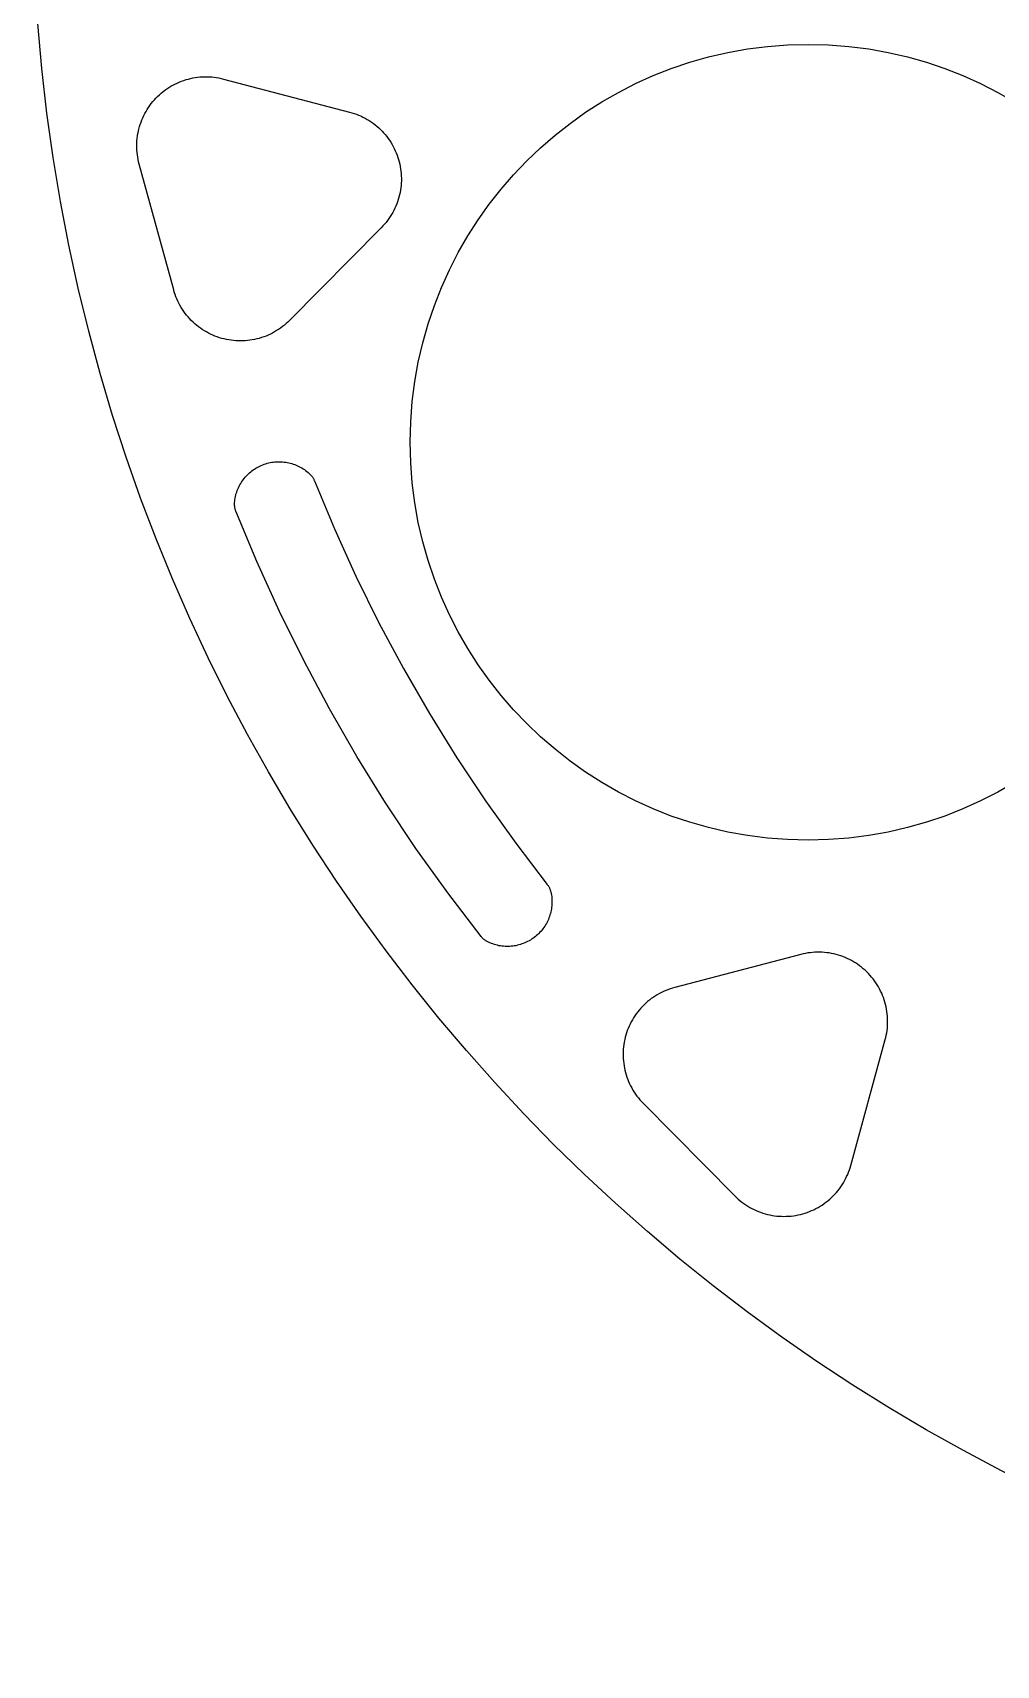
# Model space of a CAD drawing. Extents: x -4303 to -3459, y 4203 to 4583.
# Drawn here: x -3838.8 to -3735.8, y 4202.6 to 4377 of the extents above; entities that cross this region are included whole.
import ezdxf

# ---------------------------------------------------------------- set-up
doc = ezdxf.new("R2010")
doc.units = 0
doc.layers.add('DEFAULT', color=7, linetype='CONTINUOUS')

msp = doc.modelspace()

# ---------------------------------------------------------------- linework, layer by layer
at = {"layer": 'DEFAULT'}
for p, q in [((-3822.62, 4371.93), (-3822.38, 4372.01)), ((-3822.38, 4372.01), (-3822.13, 4372.08)), ((-3822.13, 4372.08), (-3821.89, 4372.14)), ((-3821.89, 4372.14), (-3821.64, 4372.19)), ((-3821.64, 4372.19), (-3821.39, 4372.24)), ((-3821.39, 4372.24), (-3821.14, 4372.27)), ((-3821.14, 4372.27), (-3820.89, 4372.3)), ((-3820.89, 4372.3), (-3820.63, 4372.32)), ((-3820.63, 4372.32), (-3820.38, 4372.32)), ((-3820.38, 4372.32), (-3820.12, 4372.32)), ((-3820.12, 4372.32), (-3819.87, 4372.32)), ((-3819.87, 4372.32), (-3819.62, 4372.3)), ((-3819.62, 4372.3), (-3819.36, 4372.27)), ((-3819.36, 4372.27), (-3819.11, 4372.24)), ((-3819.11, 4372.24), (-3818.86, 4372.2)), ((-3818.86, 4372.2), (-3818.61, 4372.14)), ((-3818.61, 4372.14), (-3818.37, 4372.08)), ((-3818.37, 4372.08), (-3804.9, 4368.55)), ((-3825.41, 4370.22), (-3825.23, 4370.39)), ((-3825.23, 4370.39), (-3825.04, 4370.56)), ((-3825.04, 4370.56), (-3824.84, 4370.72)), ((-3824.84, 4370.72), (-3824.64, 4370.88)), ((-3824.64, 4370.88), (-3824.43, 4371.03)), ((-3824.43, 4371.03), (-3824.22, 4371.17)), ((-3824.22, 4371.17), (-3824, 4371.3)), ((-3824, 4371.3), (-3823.78, 4371.42)), ((-3823.78, 4371.42), (-3823.56, 4371.54)), ((-3823.56, 4371.54), (-3823.33, 4371.65)), ((-3823.33, 4371.65), (-3823.1, 4371.75)), ((-3823.1, 4371.75), (-3822.86, 4371.85)), ((-3822.86, 4371.85), (-3822.62, 4371.93)), ((-3826.78, 4368.4), (-3826.65, 4368.62)), ((-3826.65, 4368.62), (-3826.52, 4368.84)), ((-3826.52, 4368.84), (-3826.38, 4369.05)), ((-3826.38, 4369.05), (-3826.24, 4369.26)), ((-3826.24, 4369.26), (-3826.09, 4369.46)), ((-3826.09, 4369.46), (-3825.93, 4369.66)), ((-3825.93, 4369.66), (-3825.76, 4369.85)), ((-3825.76, 4369.85), (-3825.59, 4370.04)), ((-3825.59, 4370.04), (-3825.41, 4370.22)), ((-3804.9, 4368.55), (-3804.66, 4368.48)), ((-3827.41, 4366.74), (-3827.35, 4366.99)), ((-3827.35, 4366.99), (-3827.27, 4367.23)), ((-3827.27, 4367.23), (-3827.19, 4367.47)), ((-3827.19, 4367.47), (-3827.1, 4367.71)), ((-3827.1, 4367.71), (-3827, 4367.94)), ((-3827, 4367.94), (-3826.89, 4368.17)), ((-3826.89, 4368.17), (-3826.78, 4368.4)), ((-3804.66, 4368.48), (-3804.41, 4368.41)), ((-3804.41, 4368.41), (-3804.17, 4368.32)), ((-3804.17, 4368.32), (-3803.94, 4368.23)), ((-3803.94, 4368.23), (-3803.71, 4368.13)), ((-3803.71, 4368.13), (-3803.48, 4368.02)), ((-3803.48, 4368.02), (-3803.25, 4367.9)), ((-3803.25, 4367.9), (-3803.03, 4367.77)), ((-3803.03, 4367.77), (-3802.81, 4367.64)), ((-3802.81, 4367.64), (-3802.6, 4367.5)), ((-3802.6, 4367.5), (-3802.39, 4367.36)), ((-3802.39, 4367.36), (-3802.19, 4367.2)), ((-3802.19, 4367.2), (-3802, 4367.04)), ((-3802, 4367.04), (-3801.8, 4366.87)), ((-3801.8, 4366.87), (-3801.62, 4366.7)), ((-3827.64, 4364.98), (-3827.63, 4365.24)), ((-3827.63, 4365.24), (-3827.62, 4365.49)), ((-3827.62, 4365.49), (-3827.6, 4365.74)), ((-3827.6, 4365.74), (-3827.56, 4366)), ((-3827.56, 4366), (-3827.52, 4366.25)), ((-3827.52, 4366.25), (-3827.47, 4366.5)), ((-3827.47, 4366.5), (-3827.41, 4366.74)), ((-3801.62, 4366.7), (-3801.44, 4366.52)), ((-3801.44, 4366.52), (-3801.27, 4366.33)), ((-3801.27, 4366.33), (-3801.1, 4366.14)), ((-3801.1, 4366.14), (-3800.94, 4365.94)), ((-3800.94, 4365.94), (-3800.79, 4365.74)), ((-3800.79, 4365.74), (-3800.64, 4365.53)), ((-3800.64, 4365.53), (-3800.51, 4365.32)), ((-3800.51, 4365.32), (-3800.37, 4365.1)), ((-3800.37, 4365.1), (-3800.25, 4364.88)), ((-3827.64, 4364.73), (-3827.64, 4364.98)), ((-3827.63, 4364.48), (-3827.64, 4364.73)), ((-3827.61, 4364.22), (-3827.63, 4364.48)), ((-3827.58, 4363.97), (-3827.61, 4364.22)), ((-3827.54, 4363.72), (-3827.58, 4363.97)), ((-3827.5, 4363.47), (-3827.54, 4363.72)), ((-3827.44, 4363.22), (-3827.5, 4363.47)), ((-3800.25, 4364.88), (-3800.14, 4364.65)), ((-3800.14, 4364.65), (-3800.03, 4364.42)), ((-3800.03, 4364.42), (-3799.93, 4364.19)), ((-3799.93, 4364.19), (-3799.84, 4363.95)), ((-3799.84, 4363.95), (-3799.75, 4363.71)), ((-3799.75, 4363.71), (-3799.68, 4363.47)), ((-3799.68, 4363.47), (-3799.61, 4363.23)), ((-3827.38, 4362.98), (-3827.44, 4363.22)), ((-3823.7, 4349.55), (-3827.38, 4362.98)), ((-3799.61, 4363.23), (-3799.55, 4362.98)), ((-3799.55, 4362.98), (-3799.5, 4362.73)), ((-3799.5, 4362.73), (-3799.46, 4362.48)), ((-3799.46, 4362.48), (-3799.43, 4362.23)), ((-3799.43, 4362.23), (-3799.4, 4361.98)), ((-3799.4, 4361.98), (-3799.39, 4361.72)), ((-3799.39, 4361.72), (-3799.38, 4361.47)), ((-3799.52, 4359.95), (-3799.58, 4359.71)), ((-3799.48, 4360.2), (-3799.52, 4359.95)), ((-3799.44, 4360.45), (-3799.48, 4360.2)), ((-3799.41, 4360.71), (-3799.44, 4360.45)), ((-3799.39, 4360.96), (-3799.41, 4360.71)), ((-3799.38, 4361.21), (-3799.39, 4360.96)), ((-3799.38, 4361.47), (-3799.38, 4361.21)), ((-3800.07, 4358.27), (-3800.18, 4358.04)), ((-3799.97, 4358.5), (-3800.07, 4358.27)), ((-3799.87, 4358.74), (-3799.97, 4358.5)), ((-3799.79, 4358.97), (-3799.87, 4358.74)), ((-3799.71, 4359.22), (-3799.79, 4358.97)), ((-3799.64, 4359.46), (-3799.71, 4359.22)), ((-3799.58, 4359.71), (-3799.64, 4359.46)), ((-3801.34, 4356.38), (-3801.52, 4356.19)), ((-3801.17, 4356.57), (-3801.34, 4356.38)), ((-3801.01, 4356.76), (-3801.17, 4356.57)), ((-3800.86, 4356.96), (-3801.01, 4356.76)), ((-3800.71, 4357.17), (-3800.86, 4356.96)), ((-3800.57, 4357.38), (-3800.71, 4357.17)), ((-3800.43, 4357.6), (-3800.57, 4357.38)), ((-3800.3, 4357.82), (-3800.43, 4357.6)), ((-3800.18, 4358.04), (-3800.3, 4357.82)), ((-3801.52, 4356.19), (-3811.31, 4346.3)), ((-3823.63, 4349.3), (-3823.7, 4349.55)), ((-3823.55, 4349.06), (-3823.63, 4349.3)), ((-3823.46, 4348.82), (-3823.55, 4349.06)), ((-3823.37, 4348.59), (-3823.46, 4348.82)), ((-3823.26, 4348.36), (-3823.37, 4348.59)), ((-3823.15, 4348.13), (-3823.26, 4348.36)), ((-3823.03, 4347.91), (-3823.15, 4348.13)), ((-3822.91, 4347.69), (-3823.03, 4347.91)), ((-3822.77, 4347.47), (-3822.91, 4347.69)), ((-3822.63, 4347.26), (-3822.77, 4347.47)), ((-3822.48, 4347.05), (-3822.63, 4347.26)), ((-3822.32, 4346.85), (-3822.48, 4347.05)), ((-3822.16, 4346.66), (-3822.32, 4346.85)), ((-3821.99, 4346.47), (-3822.16, 4346.66)), ((-3821.82, 4346.29), (-3821.99, 4346.47)), ((-3821.63, 4346.11), (-3821.82, 4346.29)), ((-3821.45, 4345.94), (-3821.63, 4346.11)), ((-3821.25, 4345.77), (-3821.45, 4345.94)), ((-3811.68, 4345.95), (-3811.87, 4345.78)), ((-3811.49, 4346.12), (-3811.68, 4345.95)), ((-3811.31, 4346.3), (-3811.49, 4346.12)), ((-3821.05, 4345.62), (-3821.25, 4345.77)), ((-3820.85, 4345.47), (-3821.05, 4345.62)), ((-3820.64, 4345.32), (-3820.85, 4345.47)), ((-3820.42, 4345.19), (-3820.64, 4345.32)), ((-3820.21, 4345.06), (-3820.42, 4345.19)), ((-3819.98, 4344.94), (-3820.21, 4345.06)), ((-3819.75, 4344.82), (-3819.98, 4344.94)), ((-3819.52, 4344.72), (-3819.75, 4344.82)), ((-3819.29, 4344.62), (-3819.52, 4344.72)), ((-3819.05, 4344.53), (-3819.29, 4344.62)), ((-3818.81, 4344.45), (-3819.05, 4344.53)), ((-3818.57, 4344.38), (-3818.81, 4344.45)), ((-3818.32, 4344.31), (-3818.57, 4344.38)), ((-3818.07, 4344.26), (-3818.32, 4344.31)), ((-3817.82, 4344.21), (-3818.07, 4344.26)), ((-3817.57, 4344.17), (-3817.82, 4344.21)), ((-3817.32, 4344.14), (-3817.57, 4344.17)), ((-3817.07, 4344.12), (-3817.32, 4344.14)), ((-3816.81, 4344.11), (-3817.07, 4344.12)), ((-3816.56, 4344.1), (-3816.81, 4344.11)), ((-3816.31, 4344.11), (-3816.56, 4344.1)), ((-3816.05, 4344.12), (-3816.31, 4344.11)), ((-3815.8, 4344.14), (-3816.05, 4344.12)), ((-3815.55, 4344.17), (-3815.8, 4344.14)), ((-3815.3, 4344.21), (-3815.55, 4344.17)), ((-3815.05, 4344.26), (-3815.3, 4344.21)), ((-3814.8, 4344.32), (-3815.05, 4344.26)), ((-3814.55, 4344.38), (-3814.8, 4344.32)), ((-3814.31, 4344.46), (-3814.55, 4344.38)), ((-3814.07, 4344.54), (-3814.31, 4344.46)), ((-3813.83, 4344.63), (-3814.07, 4344.54)), ((-3813.6, 4344.72), (-3813.83, 4344.63)), ((-3813.37, 4344.83), (-3813.6, 4344.72)), ((-3813.14, 4344.94), (-3813.37, 4344.83)), ((-3812.92, 4345.07), (-3813.14, 4344.94)), ((-3812.7, 4345.2), (-3812.92, 4345.07)), ((-3812.49, 4345.33), (-3812.7, 4345.2)), ((-3812.28, 4345.48), (-3812.49, 4345.33)), ((-3812.07, 4345.63), (-3812.28, 4345.48)), ((-3811.87, 4345.78), (-3812.07, 4345.63)), ((-3815.47, 4330.12), (-3815.34, 4330.23)), ((-3815.34, 4330.23), (-3815.2, 4330.32)), ((-3815.2, 4330.32), (-3815.07, 4330.42)), ((-3815.07, 4330.42), (-3814.93, 4330.51)), ((-3814.93, 4330.51), (-3814.78, 4330.59)), ((-3814.78, 4330.59), (-3814.64, 4330.67)), ((-3814.64, 4330.67), (-3814.49, 4330.74)), ((-3814.49, 4330.74), (-3814.34, 4330.81)), ((-3814.34, 4330.81), (-3814.18, 4330.88)), ((-3814.18, 4330.88), (-3814.03, 4330.93)), ((-3814.03, 4330.93), (-3813.87, 4330.99)), ((-3813.87, 4330.99), (-3813.71, 4331.03)), ((-3813.71, 4331.03), (-3813.55, 4331.07)), ((-3813.55, 4331.07), (-3813.39, 4331.11)), ((-3813.39, 4331.11), (-3813.22, 4331.14)), ((-3813.22, 4331.14), (-3813.06, 4331.16)), ((-3813.06, 4331.16), (-3812.89, 4331.18)), ((-3812.89, 4331.18), (-3812.73, 4331.19)), ((-3812.73, 4331.19), (-3812.56, 4331.2)), ((-3812.56, 4331.2), (-3812.4, 4331.2)), ((-3812.4, 4331.2), (-3812.23, 4331.2)), ((-3812.23, 4331.2), (-3812.06, 4331.19)), ((-3812.06, 4331.19), (-3811.9, 4331.17)), ((-3811.9, 4331.17), (-3811.73, 4331.15)), ((-3811.73, 4331.15), (-3811.57, 4331.12)), ((-3811.57, 4331.12), (-3811.41, 4331.09)), ((-3811.41, 4331.09), (-3811.25, 4331.05)), ((-3811.25, 4331.05), (-3811.09, 4331)), ((-3811.09, 4331), (-3810.93, 4330.95)), ((-3810.93, 4330.95), (-3810.77, 4330.9)), ((-3810.77, 4330.9), (-3810.62, 4330.84)), ((-3810.62, 4330.84), (-3810.47, 4330.77)), ((-3810.47, 4330.77), (-3810.32, 4330.7)), ((-3810.32, 4330.7), (-3810.17, 4330.62)), ((-3810.17, 4330.62), (-3810.02, 4330.54)), ((-3810.02, 4330.54), (-3809.88, 4330.45)), ((-3809.88, 4330.45), (-3809.74, 4330.36)), ((-3809.74, 4330.36), (-3809.61, 4330.26)), ((-3809.61, 4330.26), (-3809.48, 4330.16)), ((-3809.48, 4330.16), (-3809.35, 4330.06)), ((-3816.84, 4328.28), (-3816.77, 4328.43)), ((-3816.77, 4328.43), (-3816.7, 4328.58)), ((-3816.7, 4328.58), (-3816.62, 4328.72)), ((-3816.62, 4328.72), (-3816.54, 4328.87)), ((-3816.54, 4328.87), (-3816.46, 4329.01)), ((-3816.46, 4329.01), (-3816.36, 4329.15)), ((-3816.36, 4329.15), (-3816.27, 4329.28)), ((-3816.27, 4329.28), (-3816.17, 4329.41)), ((-3816.17, 4329.41), (-3816.06, 4329.54)), ((-3816.06, 4329.54), (-3815.95, 4329.67)), ((-3815.95, 4329.67), (-3815.83, 4329.79)), ((-3815.83, 4329.79), (-3815.72, 4329.9)), ((-3815.72, 4329.9), (-3815.59, 4330.02)), ((-3815.59, 4330.02), (-3815.47, 4330.12)), ((-3809.35, 4330.06), (-3809.23, 4329.95)), ((-3809.23, 4329.95), (-3809.11, 4329.83)), ((-3809.11, 4329.83), (-3809.06, 4329.78)), ((-3809.06, 4329.78), (-3809.01, 4329.73)), ((-3809.01, 4329.73), (-3808.97, 4329.68)), ((-3808.97, 4329.68), (-3808.92, 4329.63)), ((-3808.92, 4329.63), (-3808.88, 4329.57)), ((-3808.88, 4329.57), (-3808.84, 4329.51)), ((-3808.84, 4329.51), (-3808.81, 4329.46)), ((-3808.81, 4329.46), (-3808.77, 4329.4)), ((-3808.77, 4329.4), (-3808.74, 4329.33)), ((-3808.74, 4329.33), (-3808.71, 4329.27)), ((-3808.71, 4329.27), (-3808.68, 4329.21)), ((-3808.68, 4329.21), (-3808.65, 4329.15)), ((-3808.65, 4329.15), (-3806.52, 4324.02)), ((-3817.2, 4326.76), (-3817.19, 4326.83)), ((-3817.2, 4326.7), (-3817.2, 4326.76)), ((-3817.2, 4326.63), (-3817.2, 4326.7)), ((-3817.19, 4326.83), (-3817.17, 4326.99)), ((-3817.17, 4326.99), (-3817.15, 4327.16)), ((-3817.15, 4327.16), (-3817.13, 4327.32)), ((-3817.13, 4327.32), (-3817.09, 4327.49)), ((-3817.09, 4327.49), (-3817.05, 4327.65)), ((-3817.05, 4327.65), (-3817.01, 4327.81)), ((-3817.01, 4327.81), (-3816.96, 4327.96)), ((-3816.96, 4327.96), (-3816.9, 4328.12)), ((-3816.9, 4328.12), (-3816.84, 4328.28)), ((-3817.2, 4326.57), (-3817.2, 4326.63)), ((-3817.19, 4326.5), (-3817.2, 4326.57)), ((-3817.18, 4326.44), (-3817.19, 4326.5)), ((-3817.18, 4326.37), (-3817.18, 4326.44)), ((-3817.17, 4326.31), (-3817.18, 4326.37)), ((-3817.15, 4326.24), (-3817.17, 4326.31)), ((-3817.14, 4326.18), (-3817.15, 4326.24)), ((-3817.12, 4326.12), (-3817.14, 4326.18)), ((-3817.1, 4326.05), (-3817.12, 4326.12)), ((-3817.08, 4325.99), (-3817.1, 4326.05)), ((-3817.06, 4325.93), (-3817.08, 4325.99)), ((-3814.81, 4320.53), (-3817.06, 4325.93)), ((-3806.52, 4324.02), (-3804.23, 4318.97)), ((-3812.4, 4315.2), (-3814.81, 4320.53)), ((-3804.23, 4318.97), (-3801.77, 4314)), ((-3809.81, 4309.96), (-3812.4, 4315.2)), ((-3801.77, 4314), (-3799.15, 4309.1)), ((-3807.06, 4304.8), (-3809.81, 4309.96)), ((-3799.15, 4309.1), (-3796.38, 4304.3)), ((-3804.14, 4299.73), (-3807.06, 4304.8)), ((-3796.38, 4304.3), (-3793.46, 4299.58)), ((-3801.06, 4294.76), (-3804.14, 4299.73)), ((-3793.46, 4299.58), (-3790.38, 4294.97)), ((-3797.82, 4289.9), (-3801.06, 4294.76)), ((-3790.38, 4294.97), (-3787.16, 4290.45)), ((-3787.16, 4290.45), (-3783.79, 4286.04)), ((-3794.42, 4285.14), (-3797.82, 4289.9)), ((-3790.87, 4280.49), (-3794.42, 4285.14)), ((-3783.79, 4286.04), (-3783.75, 4285.99)), ((-3783.75, 4285.99), (-3783.71, 4285.93)), ((-3783.71, 4285.93), (-3783.67, 4285.88)), ((-3783.67, 4285.88), (-3783.64, 4285.82)), ((-3783.64, 4285.82), (-3783.6, 4285.76)), ((-3783.6, 4285.76), (-3783.57, 4285.7)), ((-3783.57, 4285.7), (-3783.54, 4285.64)), ((-3783.54, 4285.64), (-3783.51, 4285.57)), ((-3783.51, 4285.57), (-3783.49, 4285.51)), ((-3783.49, 4285.51), (-3783.47, 4285.45)), ((-3783.47, 4285.45), (-3783.45, 4285.38)), ((-3783.45, 4285.38), (-3783.43, 4285.32)), ((-3783.43, 4285.32), (-3783.41, 4285.25)), ((-3783.41, 4285.25), (-3783.38, 4285.09)), ((-3783.38, 4285.09), (-3783.35, 4284.92)), ((-3783.35, 4284.92), (-3783.32, 4284.76)), ((-3783.41, 4283.11), (-3783.45, 4282.95)), ((-3783.38, 4283.27), (-3783.41, 4283.11)), ((-3783.35, 4283.44), (-3783.38, 4283.27)), ((-3783.33, 4283.6), (-3783.35, 4283.44)), ((-3783.31, 4283.76), (-3783.33, 4283.6)), ((-3783.32, 4284.76), (-3783.31, 4284.59)), ((-3783.31, 4284.59), (-3783.3, 4284.43)), ((-3783.3, 4283.93), (-3783.31, 4283.76)), ((-3783.3, 4284.43), (-3783.29, 4284.26)), ((-3783.29, 4284.1), (-3783.3, 4283.93)), ((-3783.29, 4284.26), (-3783.29, 4284.1)), ((-3784.25, 4281.32), (-3784.35, 4281.19)), ((-3784.15, 4281.45), (-3784.25, 4281.32)), ((-3784.06, 4281.59), (-3784.15, 4281.45)), ((-3783.97, 4281.73), (-3784.06, 4281.59)), ((-3783.89, 4281.87), (-3783.97, 4281.73)), ((-3783.81, 4282.02), (-3783.89, 4281.87)), ((-3783.74, 4282.17), (-3783.81, 4282.02)), ((-3783.67, 4282.32), (-3783.74, 4282.17)), ((-3783.61, 4282.48), (-3783.67, 4282.32)), ((-3783.55, 4282.63), (-3783.61, 4282.48)), ((-3783.5, 4282.79), (-3783.55, 4282.63)), ((-3783.45, 4282.95), (-3783.5, 4282.79)), ((-3790.83, 4280.44), (-3790.87, 4280.49)), ((-3790.79, 4280.39), (-3790.83, 4280.44)), ((-3790.74, 4280.34), (-3790.79, 4280.39)), ((-3790.69, 4280.29), (-3790.74, 4280.34)), ((-3790.65, 4280.25), (-3790.69, 4280.29)), ((-3790.6, 4280.2), (-3790.65, 4280.25)), ((-3790.54, 4280.16), (-3790.6, 4280.2)), ((-3790.49, 4280.12), (-3790.54, 4280.16)), ((-3790.44, 4280.08), (-3790.49, 4280.12)), ((-3790.38, 4280.04), (-3790.44, 4280.08)), ((-3790.33, 4280.01), (-3790.38, 4280.04)), ((-3790.27, 4279.98), (-3790.33, 4280.01)), ((-3790.21, 4279.94), (-3790.27, 4279.98)), ((-3790.06, 4279.87), (-3790.21, 4279.94)), ((-3789.91, 4279.8), (-3790.06, 4279.87)), ((-3789.75, 4279.74), (-3789.91, 4279.8)), ((-3789.6, 4279.69), (-3789.75, 4279.74)), ((-3789.44, 4279.63), (-3789.6, 4279.69)), ((-3789.28, 4279.59), (-3789.44, 4279.63)), ((-3789.12, 4279.55), (-3789.28, 4279.59)), ((-3786.82, 4279.59), (-3786.98, 4279.55)), ((-3786.66, 4279.63), (-3786.82, 4279.59)), ((-3786.5, 4279.69), (-3786.66, 4279.63)), ((-3786.35, 4279.74), (-3786.5, 4279.69)), ((-3786.19, 4279.8), (-3786.35, 4279.74)), ((-3786.04, 4279.87), (-3786.19, 4279.8)), ((-3785.89, 4279.94), (-3786.04, 4279.87)), ((-3785.74, 4280.02), (-3785.89, 4279.94)), ((-3785.6, 4280.11), (-3785.74, 4280.02)), ((-3785.46, 4280.19), (-3785.6, 4280.11)), ((-3785.32, 4280.29), (-3785.46, 4280.19)), ((-3785.19, 4280.38), (-3785.32, 4280.29)), ((-3785.06, 4280.49), (-3785.19, 4280.38)), ((-3784.93, 4280.59), (-3785.06, 4280.49)), ((-3784.81, 4280.7), (-3784.93, 4280.59)), ((-3784.69, 4280.82), (-3784.81, 4280.7)), ((-3784.57, 4280.94), (-3784.69, 4280.82)), ((-3784.46, 4281.06), (-3784.57, 4280.94)), ((-3784.35, 4281.19), (-3784.46, 4281.06)), ((-3788.96, 4279.51), (-3789.12, 4279.55)), ((-3788.79, 4279.49), (-3788.96, 4279.51)), ((-3788.63, 4279.46), (-3788.79, 4279.49)), ((-3788.46, 4279.44), (-3788.63, 4279.46)), ((-3788.3, 4279.43), (-3788.46, 4279.44)), ((-3788.13, 4279.43), (-3788.3, 4279.43)), ((-3787.97, 4279.43), (-3788.13, 4279.43)), ((-3787.8, 4279.43), (-3787.97, 4279.43)), ((-3787.64, 4279.44), (-3787.8, 4279.43)), ((-3787.47, 4279.46), (-3787.64, 4279.44)), ((-3787.31, 4279.48), (-3787.47, 4279.46)), ((-3787.14, 4279.51), (-3787.31, 4279.48)), ((-3786.98, 4279.55), (-3787.14, 4279.51)), ((-3756.7, 4278.57), (-3770.17, 4275.04)), ((-3756.46, 4278.63), (-3756.7, 4278.57)), ((-3756.21, 4278.69), (-3756.46, 4278.63)), ((-3755.96, 4278.73), (-3756.21, 4278.69)), ((-3755.71, 4278.76), (-3755.96, 4278.73)), ((-3755.45, 4278.79), (-3755.71, 4278.76)), ((-3755.2, 4278.81), (-3755.45, 4278.79)), ((-3754.95, 4278.81), (-3755.2, 4278.81)), ((-3754.69, 4278.81), (-3754.95, 4278.81)), ((-3754.44, 4278.81), (-3754.69, 4278.81)), ((-3754.19, 4278.79), (-3754.44, 4278.81)), ((-3753.93, 4278.76), (-3754.19, 4278.79)), ((-3753.68, 4278.73), (-3753.93, 4278.76)), ((-3753.43, 4278.68), (-3753.68, 4278.73)), ((-3753.18, 4278.63), (-3753.43, 4278.68)), ((-3752.94, 4278.57), (-3753.18, 4278.63)), ((-3752.69, 4278.5), (-3752.94, 4278.57)), ((-3752.45, 4278.42), (-3752.69, 4278.5)), ((-3752.21, 4278.34), (-3752.45, 4278.42)), ((-3751.97, 4278.24), (-3752.21, 4278.34)), ((-3751.74, 4278.14), (-3751.97, 4278.24)), ((-3751.51, 4278.03), (-3751.74, 4278.14)), ((-3751.29, 4277.91), (-3751.51, 4278.03)), ((-3751.07, 4277.79), (-3751.29, 4277.91)), ((-3750.85, 4277.66), (-3751.07, 4277.79)), ((-3750.64, 4277.52), (-3750.85, 4277.66)), ((-3750.43, 4277.37), (-3750.64, 4277.52)), ((-3750.23, 4277.21), (-3750.43, 4277.37)), ((-3750.03, 4277.05), (-3750.23, 4277.21)), ((-3749.84, 4276.88), (-3750.03, 4277.05)), ((-3749.66, 4276.71), (-3749.84, 4276.88)), ((-3749.48, 4276.53), (-3749.66, 4276.71)), ((-3749.31, 4276.34), (-3749.48, 4276.53)), ((-3749.14, 4276.15), (-3749.31, 4276.34)), ((-3748.98, 4275.95), (-3749.14, 4276.15)), ((-3771.82, 4274.39), (-3772.04, 4274.26)), ((-3771.59, 4274.51), (-3771.82, 4274.39)), ((-3771.37, 4274.62), (-3771.59, 4274.51)), ((-3771.13, 4274.72), (-3771.37, 4274.62)), ((-3770.9, 4274.81), (-3771.13, 4274.72)), ((-3770.66, 4274.9), (-3770.9, 4274.81)), ((-3770.42, 4274.97), (-3770.66, 4274.9)), ((-3770.17, 4275.04), (-3770.42, 4274.97)), ((-3748.83, 4275.75), (-3748.98, 4275.95)), ((-3748.69, 4275.54), (-3748.83, 4275.75)), ((-3748.55, 4275.33), (-3748.69, 4275.54)), ((-3748.42, 4275.11), (-3748.55, 4275.33)), ((-3748.29, 4274.89), (-3748.42, 4275.11)), ((-3748.18, 4274.66), (-3748.29, 4274.89)), ((-3748.07, 4274.43), (-3748.18, 4274.66)), ((-3747.97, 4274.2), (-3748.07, 4274.43)), ((-3773.97, 4272.63), (-3774.13, 4272.43)), ((-3773.8, 4272.82), (-3773.97, 4272.63)), ((-3773.63, 4273.01), (-3773.8, 4272.82)), ((-3773.45, 4273.19), (-3773.63, 4273.01)), ((-3773.27, 4273.36), (-3773.45, 4273.19)), ((-3773.08, 4273.53), (-3773.27, 4273.36)), ((-3772.88, 4273.69), (-3773.08, 4273.53)), ((-3772.68, 4273.85), (-3772.88, 4273.69)), ((-3772.47, 4273.99), (-3772.68, 4273.85)), ((-3772.26, 4274.13), (-3772.47, 4273.99)), ((-3772.04, 4274.26), (-3772.26, 4274.13)), ((-3747.88, 4273.96), (-3747.97, 4274.2)), ((-3747.8, 4273.72), (-3747.88, 4273.96)), ((-3747.72, 4273.48), (-3747.8, 4273.72)), ((-3747.66, 4273.23), (-3747.72, 4273.48)), ((-3747.6, 4272.99), (-3747.66, 4273.23)), ((-3747.55, 4272.74), (-3747.6, 4272.99)), ((-3747.51, 4272.49), (-3747.55, 4272.74)), ((-3775.04, 4270.91), (-3775.14, 4270.68)), ((-3774.94, 4271.14), (-3775.04, 4270.91)), ((-3774.82, 4271.37), (-3774.94, 4271.14)), ((-3774.7, 4271.59), (-3774.82, 4271.37)), ((-3774.57, 4271.81), (-3774.7, 4271.59)), ((-3774.43, 4272.02), (-3774.57, 4271.81)), ((-3774.28, 4272.23), (-3774.43, 4272.02)), ((-3774.13, 4272.43), (-3774.28, 4272.23)), ((-3747.48, 4272.23), (-3747.51, 4272.49)), ((-3747.45, 4271.98), (-3747.48, 4272.23)), ((-3747.46, 4270.71), (-3747.44, 4270.97)), ((-3747.44, 4271.73), (-3747.45, 4271.98)), ((-3747.43, 4271.47), (-3747.44, 4271.73)), ((-3747.44, 4270.97), (-3747.43, 4271.22)), ((-3747.43, 4271.22), (-3747.43, 4271.47)), ((-3775.57, 4269.22), (-3775.61, 4268.97)), ((-3775.52, 4269.47), (-3775.57, 4269.22)), ((-3775.46, 4269.72), (-3775.52, 4269.47)), ((-3775.39, 4269.96), (-3775.46, 4269.72)), ((-3775.32, 4270.2), (-3775.39, 4269.96)), ((-3775.24, 4270.44), (-3775.32, 4270.2)), ((-3775.14, 4270.68), (-3775.24, 4270.44)), ((-3751.37, 4256.04), (-3747.69, 4269.47)), ((-3747.69, 4269.47), (-3747.63, 4269.71)), ((-3747.63, 4269.71), (-3747.58, 4269.96)), ((-3747.58, 4269.96), (-3747.53, 4270.21)), ((-3747.53, 4270.21), (-3747.49, 4270.46)), ((-3747.49, 4270.46), (-3747.46, 4270.71)), ((-3775.68, 4268.21), (-3775.69, 4267.96)), ((-3775.69, 4267.96), (-3775.69, 4267.7)), ((-3775.69, 4267.7), (-3775.68, 4267.45)), ((-3775.67, 4268.47), (-3775.68, 4268.21)), ((-3775.68, 4267.45), (-3775.66, 4267.2)), ((-3775.64, 4268.72), (-3775.67, 4268.47)), ((-3775.61, 4268.97), (-3775.64, 4268.72)), ((-3775.66, 4267.2), (-3775.63, 4266.94)), ((-3775.63, 4266.94), (-3775.59, 4266.69)), ((-3775.59, 4266.69), (-3775.55, 4266.44)), ((-3775.55, 4266.44), (-3775.5, 4266.2)), ((-3775.5, 4266.2), (-3775.43, 4265.95)), ((-3775.43, 4265.95), (-3775.36, 4265.71)), ((-3775.36, 4265.71), (-3775.28, 4265.46)), ((-3775.28, 4265.46), (-3775.2, 4265.23)), ((-3775.2, 4265.23), (-3775.1, 4264.99)), ((-3775.1, 4264.99), (-3775, 4264.76)), ((-3775, 4264.76), (-3774.89, 4264.53)), ((-3774.89, 4264.53), (-3774.77, 4264.31)), ((-3774.77, 4264.31), (-3774.64, 4264.09)), ((-3774.64, 4264.09), (-3774.51, 4263.87)), ((-3774.51, 4263.87), (-3774.36, 4263.66)), ((-3774.36, 4263.66), (-3774.22, 4263.45)), ((-3774.22, 4263.45), (-3774.06, 4263.25)), ((-3774.06, 4263.25), (-3773.9, 4263.06)), ((-3773.9, 4263.06), (-3773.73, 4262.87)), ((-3773.73, 4262.87), (-3773.55, 4262.68)), ((-3773.55, 4262.68), (-3763.76, 4252.79)), ((-3751.7, 4255.08), (-3751.61, 4255.31)), ((-3751.61, 4255.31), (-3751.52, 4255.55)), ((-3751.52, 4255.55), (-3751.44, 4255.79)), ((-3751.44, 4255.79), (-3751.37, 4256.04)), ((-3752.75, 4253.34), (-3752.59, 4253.54)), ((-3752.59, 4253.54), (-3752.44, 4253.75)), ((-3752.44, 4253.75), (-3752.3, 4253.96)), ((-3752.3, 4253.96), (-3752.16, 4254.18)), ((-3752.16, 4254.18), (-3752.04, 4254.4)), ((-3752.04, 4254.4), (-3751.92, 4254.62)), ((-3751.92, 4254.62), (-3751.81, 4254.85)), ((-3751.81, 4254.85), (-3751.7, 4255.08)), ((-3763.76, 4252.79), (-3763.58, 4252.61)), ((-3763.58, 4252.61), (-3763.39, 4252.44)), ((-3763.39, 4252.44), (-3763.2, 4252.27)), ((-3763.2, 4252.27), (-3763, 4252.12)), ((-3763, 4252.12), (-3762.79, 4251.97)), ((-3762.79, 4251.97), (-3762.59, 4251.82)), ((-3762.59, 4251.82), (-3762.37, 4251.69)), ((-3762.37, 4251.69), (-3762.15, 4251.56)), ((-3754.87, 4251.55), (-3754.65, 4251.68)), ((-3754.65, 4251.68), (-3754.43, 4251.81)), ((-3754.43, 4251.81), (-3754.22, 4251.96)), ((-3754.22, 4251.96), (-3754.02, 4252.11)), ((-3754.02, 4252.11), (-3753.82, 4252.26)), ((-3753.82, 4252.26), (-3753.62, 4252.43)), ((-3753.62, 4252.43), (-3753.44, 4252.6)), ((-3753.44, 4252.6), (-3753.25, 4252.78)), ((-3753.25, 4252.78), (-3753.08, 4252.96)), ((-3753.08, 4252.96), (-3752.91, 4253.15)), ((-3752.91, 4253.15), (-3752.75, 4253.34)), ((-3762.15, 4251.56), (-3761.93, 4251.43)), ((-3761.93, 4251.43), (-3761.7, 4251.32)), ((-3761.7, 4251.32), (-3761.47, 4251.21)), ((-3761.47, 4251.21), (-3761.24, 4251.12)), ((-3761.24, 4251.12), (-3761, 4251.03)), ((-3761, 4251.03), (-3760.76, 4250.95)), ((-3760.76, 4250.95), (-3760.52, 4250.87)), ((-3760.52, 4250.87), (-3760.27, 4250.81)), ((-3760.27, 4250.81), (-3760.02, 4250.75)), ((-3760.02, 4250.75), (-3759.77, 4250.7)), ((-3759.77, 4250.7), (-3759.52, 4250.66)), ((-3759.52, 4250.66), (-3759.27, 4250.63)), ((-3759.27, 4250.63), (-3759.02, 4250.61)), ((-3759.02, 4250.61), (-3758.76, 4250.6)), ((-3758.76, 4250.6), (-3758.51, 4250.59)), ((-3758.51, 4250.59), (-3758.26, 4250.6)), ((-3758.26, 4250.6), (-3758, 4250.61)), ((-3758, 4250.61), (-3757.75, 4250.63)), ((-3757.75, 4250.63), (-3757.5, 4250.66)), ((-3757.5, 4250.66), (-3757.25, 4250.7)), ((-3757.25, 4250.7), (-3757, 4250.75)), ((-3757, 4250.75), (-3756.75, 4250.8)), ((-3756.75, 4250.8), (-3756.5, 4250.87)), ((-3756.5, 4250.87), (-3756.26, 4250.94)), ((-3756.26, 4250.94), (-3756.02, 4251.02)), ((-3756.02, 4251.02), (-3755.78, 4251.11)), ((-3755.78, 4251.11), (-3755.55, 4251.21)), ((-3755.55, 4251.21), (-3755.32, 4251.31)), ((-3755.32, 4251.31), (-3755.09, 4251.43)), ((-3755.09, 4251.43), (-3754.87, 4251.55))]:
    msp.add_line(p, q, dxfattribs=at)
for centre, radius in [((-3648.76, 4392.64), 190), ((-3755.93, 4333.28), 42.5)]:
    msp.add_circle(centre, radius, dxfattribs=at)

doc.saveas('drawing.dxf')
